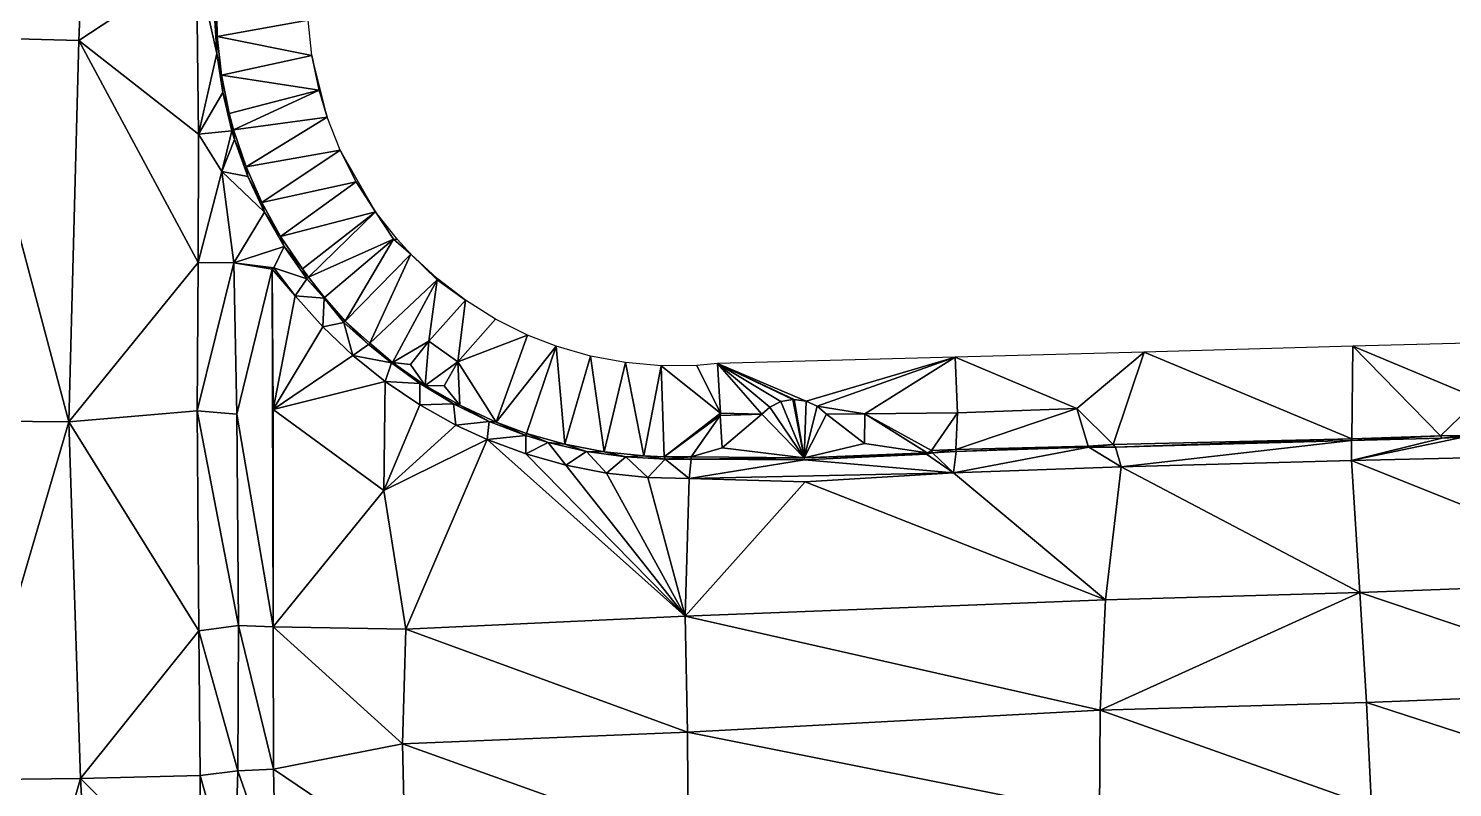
# Model space of a CAD drawing. Header units: feet. Extents: x 6354526 to 6354860, y 1931187 to 1931537.
# Drawn here: x 6354682.3 to 6354781, y 1931357.5 to 1931410.1 of the extents above; entities that cross this region are included whole.
import ezdxf

# ---------------------------------------------------------------- set-up
doc = ezdxf.new("R2010")
doc.units = ezdxf.units.FT
doc.header["$MEASUREMENT"] = 0
doc.layers.get('0').update_dxf_attribs({"linetype": 'CONTINUOUS'})

msp = doc.modelspace()

# ---------------------------------------------------------------- linework, layer by layer
at = {"linetype": 'Continuous', "lineweight": -3}
for points in [[(6354678.031, 1931409.506, 148.3), (6354686.869, 1931435.801, 148.29), (6354679.16, 1931436.279, 148.47)], [(6354678.031, 1931409.506, 148.3), (6354685.81, 1931409.297, 148.24), (6354686.869, 1931435.801, 148.29)], [(6354685.81, 1931409.297, 148.24), (6354693.97, 1931414.668, 147.896), (6354686.869, 1931435.801, 148.29)], [(6354693.97, 1931414.668, 147.896), (6354685.81, 1931409.297, 148.24), (6354694.095, 1931402.799, 147.87)], [(6354694.095, 1931402.799, 147.87), (6354695.369, 1931408.4, 147.748), (6354693.97, 1931414.668, 147.896)], [(6354695.369, 1931408.4, 147.748), (6354695.199, 1931411.124, 147.733), (6354693.97, 1931414.668, 147.896)], [(6354695.339, 1931412.271, 148.186), (6354695.199, 1931411.124, 147.733), (6354695.396, 1931409.572, 148.194)], [(6354695.396, 1931409.572, 148.194), (6354701.704, 1931410.714, 148.324), (6354695.339, 1931412.271, 148.186)], [(6354695.199, 1931411.124, 147.733), (6354695.369, 1931408.4, 147.748), (6354695.396, 1931409.572, 148.194)], [(6354701.96, 1931408.266, 148.333), (6354701.704, 1931410.714, 148.324), (6354695.396, 1931409.572, 148.194)], [(6354678.031, 1931409.506, 148.3), (6354677.563, 1931382.933, 148.26), (6354685.103, 1931382.872, 148.18)], [(6354685.81, 1931409.297, 148.24), (6354678.031, 1931409.506, 148.3), (6354685.103, 1931382.872, 148.18)], [(6354685.81, 1931409.297, 148.24), (6354685.103, 1931382.872, 148.18), (6354694.071, 1931393.915, 147.907)], [(6354694.095, 1931402.799, 147.87), (6354685.81, 1931409.297, 148.24), (6354694.071, 1931393.915, 147.907)], [(6354695.396, 1931409.572, 148.194), (6354695.369, 1931408.4, 147.748), (6354695.692, 1931406.888, 148.201)], [(6354695.692, 1931406.888, 148.201), (6354701.96, 1931408.266, 148.333), (6354695.396, 1931409.572, 148.194)], [(6354694.095, 1931402.799, 147.87), (6354695.777, 1931405.7, 147.762), (6354695.369, 1931408.4, 147.748)], [(6354695.369, 1931408.4, 147.748), (6354695.777, 1931405.7, 147.762), (6354695.692, 1931406.888, 148.201)], [(6354702.452, 1931405.854, 148.343), (6354701.96, 1931408.266, 148.333), (6354695.692, 1931406.888, 148.201)], [(6354703.008, 1931403.985, 148.35), (6354701.96, 1931408.266, 148.333), (6354702.452, 1931405.854, 148.343)], [(6354695.692, 1931406.888, 148.201), (6354695.777, 1931405.7, 147.762), (6354696.225, 1931404.242, 148.209)], [(6354702.452, 1931405.854, 148.343), (6354695.692, 1931406.888, 148.201), (6354696.225, 1931404.242, 148.209)], [(6354694.095, 1931402.799, 147.87), (6354696.42, 1931403.047, 147.776), (6354695.777, 1931405.7, 147.762)], [(6354696.42, 1931403.047, 147.776), (6354696.225, 1931404.242, 148.209), (6354695.777, 1931405.7, 147.762)], [(6354702.452, 1931405.854, 148.343), (6354696.225, 1931404.242, 148.209), (6354696.53, 1931403.106, 148.213)], [(6354703.008, 1931403.985, 148.35), (6354702.452, 1931405.854, 148.343), (6354696.53, 1931403.106, 148.213)], [(6354696.42, 1931403.047, 147.776), (6354696.53, 1931403.106, 148.213), (6354696.225, 1931404.242, 148.209)], [(6354697.396, 1931400.549, 148.233), (6354703.008, 1931403.985, 148.35), (6354696.53, 1931403.106, 148.213)], [(6354703.913, 1931401.695, 148.356), (6354703.008, 1931403.985, 148.35), (6354697.396, 1931400.549, 148.233)], [(6354696.42, 1931403.047, 147.776), (6354694.095, 1931402.799, 147.87), (6354695.714, 1931400.207, 147.763)], [(6354695.714, 1931400.207, 147.763), (6354696.603, 1931402.44, 147.777), (6354696.42, 1931403.047, 147.776)], [(6354696.42, 1931403.047, 147.776), (6354696.603, 1931402.44, 147.777), (6354696.53, 1931403.106, 148.213)], [(6354696.53, 1931403.106, 148.213), (6354696.603, 1931402.44, 147.777), (6354697.396, 1931400.549, 148.233)], [(6354694.095, 1931402.799, 147.87), (6354694.071, 1931393.915, 147.907), (6354695.714, 1931400.207, 147.763)], [(6354696.603, 1931402.44, 147.777), (6354695.714, 1931400.207, 147.763), (6354697.529, 1931399.872, 147.782)], [(6354697.529, 1931399.872, 147.782), (6354697.396, 1931400.549, 148.233), (6354696.603, 1931402.44, 147.777)], [(6354698.485, 1931398.078, 148.253), (6354703.913, 1931401.695, 148.356), (6354697.396, 1931400.549, 148.233)], [(6354705.036, 1931399.505, 148.362), (6354703.913, 1931401.695, 148.356), (6354698.485, 1931398.078, 148.253)], [(6354706.366, 1931397.434, 148.368), (6354703.913, 1931401.695, 148.356), (6354705.036, 1931399.505, 148.362)], [(6354694.071, 1931393.915, 147.907), (6354696.559, 1931393.892, 147.725), (6354695.714, 1931400.207, 147.763)], [(6354695.714, 1931400.207, 147.763), (6354696.559, 1931393.892, 147.725), (6354698.677, 1931397.395, 147.787)], [(6354695.714, 1931400.207, 147.763), (6354698.677, 1931397.395, 147.787), (6354697.529, 1931399.872, 147.782)], [(6354697.396, 1931400.549, 148.233), (6354697.529, 1931399.872, 147.782), (6354698.485, 1931398.078, 148.253)], [(6354698.677, 1931397.395, 147.787), (6354698.485, 1931398.078, 148.253), (6354697.529, 1931399.872, 147.782)], [(6354699.789, 1931395.715, 148.273), (6354705.036, 1931399.505, 148.362), (6354698.485, 1931398.078, 148.253)], [(6354706.366, 1931397.434, 148.368), (6354705.036, 1931399.505, 148.362), (6354699.789, 1931395.715, 148.273)], [(6354698.485, 1931398.078, 148.253), (6354698.677, 1931397.395, 147.787), (6354699.789, 1931395.715, 148.273)], [(6354696.559, 1931393.892, 147.725), (6354700.039, 1931395.029, 147.793), (6354698.677, 1931397.395, 147.787)], [(6354700.039, 1931395.029, 147.793), (6354699.789, 1931395.715, 148.273), (6354698.677, 1931397.395, 147.787)], [(6354701.298, 1931393.476, 148.293), (6354706.366, 1931397.434, 148.368), (6354699.789, 1931395.715, 148.273)], [(6354706.366, 1931397.434, 148.368), (6354701.298, 1931393.476, 148.293), (6354701.733, 1931392.903, 148.299)], [(6354707.605, 1931395.526, 148.45), (6354706.366, 1931397.434, 148.368), (6354701.733, 1931392.903, 148.299)], [(6354707.605, 1931395.526, 148.45), (6354707.893, 1931395.503, 148.374), (6354706.366, 1931397.434, 148.368)], [(6354696.559, 1931393.892, 147.725), (6354699.327, 1931393.545, 147.914), (6354700.039, 1931395.029, 147.793)], [(6354699.327, 1931393.545, 147.914), (6354701.602, 1931392.791, 147.798), (6354700.039, 1931395.029, 147.793)], [(6354699.789, 1931395.715, 148.273), (6354700.039, 1931395.029, 147.793), (6354701.298, 1931393.476, 148.293)], [(6354701.602, 1931392.791, 147.798), (6354701.298, 1931393.476, 148.293), (6354700.039, 1931395.029, 147.793)], [(6354707.605, 1931395.526, 148.45), (6354701.733, 1931392.903, 148.299), (6354702.84, 1931391.482, 147.893)], [(6354707.605, 1931395.526, 148.45), (6354702.84, 1931391.482, 147.893), (6354704.272, 1931389.843, 147.833)], [(6354707.605, 1931395.526, 148.45), (6354704.272, 1931389.843, 147.833), (6354708.821, 1931394.495, 148.377)], [(6354707.605, 1931395.526, 148.45), (6354708.821, 1931394.495, 148.377), (6354707.893, 1931395.503, 148.374)], [(6354708.821, 1931394.495, 148.377), (6354704.272, 1931389.843, 147.833), (6354705.966, 1931388.321, 147.902)], [(6354710.628, 1931392.721, 148.44), (6354708.821, 1931394.495, 148.377), (6354705.966, 1931388.321, 147.902)], [(6354710.628, 1931392.721, 148.44), (6354710.629, 1931392.804, 148.384), (6354708.821, 1931394.495, 148.377)], [(6354685.103, 1931382.872, 148.18), (6354694.014, 1931383.644, 147.784), (6354694.071, 1931393.915, 147.907)], [(6354694.071, 1931393.915, 147.907), (6354694.014, 1931383.644, 147.784), (6354696.559, 1931393.892, 147.725)], [(6354694.014, 1931383.644, 147.784), (6354696.756, 1931383.397, 147.695), (6354696.559, 1931393.892, 147.725)], [(6354699.212, 1931393.441, 147.893), (6354699.327, 1931393.545, 147.914), (6354696.559, 1931393.892, 147.725)], [(6354699.212, 1931393.441, 147.893), (6354696.559, 1931393.892, 147.725), (6354696.756, 1931383.397, 147.695)], [(6354699.212, 1931393.441, 147.893), (6354696.756, 1931383.397, 147.695), (6354699.281, 1931368.669, 147.809)], [(6354699.212, 1931393.441, 147.893), (6354700.809, 1931391.594, 147.92), (6354699.327, 1931393.545, 147.914)], [(6354699.263, 1931383.728, 147.818), (6354700.809, 1931391.594, 147.92), (6354699.212, 1931393.441, 147.893)], [(6354699.263, 1931383.728, 147.818), (6354699.212, 1931393.441, 147.893), (6354699.281, 1931368.669, 147.809)], [(6354699.327, 1931393.545, 147.914), (6354700.809, 1931391.594, 147.92), (6354701.602, 1931392.791, 147.798)], [(6354701.602, 1931392.791, 147.798), (6354701.733, 1931392.903, 148.299), (6354701.298, 1931393.476, 148.293)], [(6354700.809, 1931391.594, 147.92), (6354702.803, 1931391.434, 147.829), (6354701.602, 1931392.791, 147.798)], [(6354701.602, 1931392.791, 147.798), (6354702.84, 1931391.482, 147.893), (6354701.733, 1931392.903, 148.299)], [(6354701.602, 1931392.791, 147.798), (6354702.803, 1931391.434, 147.829), (6354702.84, 1931391.482, 147.893)], [(6354710.628, 1931392.721, 148.44), (6354705.966, 1931388.321, 147.902), (6354707.552, 1931386.979, 148.264)], [(6354707.552, 1931386.979, 148.264), (6354710.062, 1931388.455, 148.387), (6354710.628, 1931392.721, 148.44)], [(6354710.628, 1931392.721, 148.44), (6354710.062, 1931388.455, 148.387), (6354712.592, 1931391.297, 148.392)], [(6354710.628, 1931392.721, 148.44), (6354712.592, 1931391.297, 148.392), (6354710.629, 1931392.804, 148.384)], [(6354699.263, 1931383.728, 147.818), (6354702.719, 1931389.446, 147.927), (6354700.809, 1931391.594, 147.92)], [(6354700.809, 1931391.594, 147.92), (6354702.719, 1931389.446, 147.927), (6354702.803, 1931391.434, 147.829)], [(6354702.719, 1931389.446, 147.927), (6354704.169, 1931389.753, 147.819), (6354702.803, 1931391.434, 147.829)], [(6354702.803, 1931391.434, 147.829), (6354704.272, 1931389.843, 147.833), (6354702.84, 1931391.482, 147.893)], [(6354702.803, 1931391.434, 147.829), (6354704.169, 1931389.753, 147.819), (6354704.272, 1931389.843, 147.833)], [(6354712.592, 1931391.297, 148.392), (6354710.062, 1931388.455, 148.387), (6354712.066, 1931387.031, 148.347)], [(6354714.692, 1931389.986, 148.399), (6354712.592, 1931391.297, 148.392), (6354712.066, 1931387.031, 148.347)], [(6354699.263, 1931383.728, 147.818), (6354704.802, 1931387.465, 147.934), (6354702.719, 1931389.446, 147.927)], [(6354702.719, 1931389.446, 147.927), (6354704.802, 1931387.465, 147.934), (6354704.169, 1931389.753, 147.819)], [(6354704.169, 1931389.753, 147.819), (6354705.87, 1931388.222, 147.83), (6354704.272, 1931389.843, 147.833)], [(6354704.802, 1931387.465, 147.934), (6354705.87, 1931388.222, 147.83), (6354704.169, 1931389.753, 147.819)], [(6354705.87, 1931388.222, 147.83), (6354705.966, 1931388.321, 147.902), (6354704.272, 1931389.843, 147.833)], [(6354716.909, 1931388.885, 148.407), (6354714.692, 1931389.986, 148.399), (6354712.066, 1931387.031, 148.347)], [(6354704.802, 1931387.465, 147.934), (6354707.465, 1931386.959, 147.805), (6354705.87, 1931388.222, 147.83)], [(6354705.87, 1931388.222, 147.83), (6354707.465, 1931386.959, 147.805), (6354705.966, 1931388.321, 147.902)], [(6354707.465, 1931386.959, 147.805), (6354707.552, 1931386.979, 148.264), (6354705.966, 1931388.321, 147.902)], [(6354708.795, 1931386.839, 148.268), (6354710.062, 1931388.455, 148.387), (6354707.552, 1931386.979, 148.264)], [(6354708.795, 1931386.839, 148.268), (6354709.818, 1931385.4, 148.284), (6354710.062, 1931388.455, 148.387)], [(6354710.062, 1931388.455, 148.387), (6354709.818, 1931385.4, 148.284), (6354712.066, 1931387.031, 148.347)], [(6354716.909, 1931388.885, 148.407), (6354712.066, 1931387.031, 148.347), (6354714.719, 1931382.86, 148.324)], [(6354718.886, 1931388.116, 148.413), (6354716.909, 1931388.885, 148.407), (6354714.719, 1931382.86, 148.324)], [(6354774.087, 1931388.108, 148.7), (6354782.821, 1931384.469, 148.568), (6354790.984, 1931388.557, 148.855)], [(6354699.263, 1931383.728, 147.818), (6354707.043, 1931385.664, 147.942), (6354704.802, 1931387.465, 147.934)], [(6354704.802, 1931387.465, 147.934), (6354707.043, 1931385.664, 147.942), (6354707.465, 1931386.959, 147.805)], [(6354718.886, 1931388.116, 148.413), (6354714.719, 1931382.86, 148.324), (6354716.836, 1931382.073, 148.34)], [(6354719.494, 1931381.318, 148.368), (6354718.886, 1931388.116, 148.413), (6354716.836, 1931382.073, 148.34)], [(6354719.494, 1931381.318, 148.368), (6354721.265, 1931387.43, 148.494), (6354718.886, 1931388.116, 148.413)], [(6354722.206, 1931380.796, 148.395), (6354721.265, 1931387.43, 148.494), (6354719.494, 1931381.318, 148.368)], [(6354723.698, 1931386.977, 148.575), (6354721.265, 1931387.43, 148.494), (6354722.206, 1931380.796, 148.395)], [(6354746.54, 1931387.352, 148.553), (6354730.061, 1931386.909, 148.785), (6354736.209, 1931384.307, 148.746)], [(6354746.54, 1931387.352, 148.553), (6354736.209, 1931384.307, 148.746), (6354736.982, 1931383.962, 148.773)], [(6354746.54, 1931387.352, 148.553), (6354736.982, 1931383.962, 148.773), (6354740.28, 1931383.419, 148.72)], [(6354746.692, 1931383.502, 148.76), (6354746.54, 1931387.352, 148.553), (6354740.28, 1931383.419, 148.72)], [(6354754.967, 1931383.797, 148.65), (6354759.621, 1931387.71, 148.675), (6354746.54, 1931387.352, 148.553)], [(6354754.967, 1931383.797, 148.65), (6354746.54, 1931387.352, 148.553), (6354746.692, 1931383.502, 148.76)], [(6354754.967, 1931383.797, 148.65), (6354757.487, 1931381.294, 148.452), (6354759.621, 1931387.71, 148.675)], [(6354774.031, 1931381.701, 148.53), (6354759.621, 1931387.71, 148.675), (6354757.487, 1931381.294, 148.452)], [(6354774.031, 1931381.701, 148.53), (6354774.087, 1931388.108, 148.7), (6354759.621, 1931387.71, 148.675)], [(6354774.031, 1931381.701, 148.53), (6354780.164, 1931381.907, 148.527), (6354774.087, 1931388.108, 148.7)], [(6354774.087, 1931388.108, 148.7), (6354780.164, 1931381.907, 148.527), (6354782.821, 1931384.469, 148.568)], [(6354707.465, 1931386.959, 147.805), (6354707.043, 1931385.664, 147.942), (6354709.441, 1931385.526, 147.825)], [(6354709.441, 1931385.526, 147.825), (6354707.552, 1931386.979, 148.264), (6354707.465, 1931386.959, 147.805)], [(6354707.552, 1931386.979, 148.264), (6354709.441, 1931385.526, 147.825), (6354709.818, 1931385.4, 148.284)], [(6354709.818, 1931385.4, 148.284), (6354708.795, 1931386.839, 148.268), (6354707.552, 1931386.979, 148.264)], [(6354712.066, 1931387.031, 148.347), (6354709.818, 1931385.4, 148.284), (6354711.116, 1931385.361, 148.252)], [(6354712.066, 1931387.031, 148.347), (6354711.116, 1931385.361, 148.252), (6354712.214, 1931384.024, 148.304)], [(6354714.719, 1931382.86, 148.324), (6354712.066, 1931387.031, 148.347), (6354712.214, 1931384.024, 148.304)], [(6354724.954, 1931380.512, 148.423), (6354723.698, 1931386.977, 148.575), (6354722.206, 1931380.796, 148.395)], [(6354726.164, 1931386.762, 148.657), (6354723.698, 1931386.977, 148.575), (6354724.954, 1931380.512, 148.423)], [(6354726.164, 1931386.762, 148.657), (6354724.954, 1931380.512, 148.423), (6354726.36, 1931380.459, 148.437)], [(6354728.639, 1931386.786, 148.738), (6354726.164, 1931386.762, 148.657), (6354730.262, 1931383.464, 148.965)], [(6354726.164, 1931386.762, 148.657), (6354726.36, 1931380.459, 148.437), (6354730.262, 1931383.464, 148.965)], [(6354730.061, 1931386.909, 148.785), (6354728.639, 1931386.786, 148.738), (6354730.262, 1931383.464, 148.965)], [(6354730.061, 1931386.909, 148.785), (6354735.371, 1931384.422, 148.719), (6354736.209, 1931384.307, 148.746)], [(6354730.061, 1931386.909, 148.785), (6354735.287, 1931384.42, 148.717), (6354735.371, 1931384.422, 148.719)], [(6354730.061, 1931386.909, 148.785), (6354734.454, 1931384.273, 148.781), (6354735.287, 1931384.42, 148.717)], [(6354730.061, 1931386.909, 148.785), (6354733.694, 1931383.9, 148.845), (6354734.454, 1931384.273, 148.781)], [(6354730.061, 1931386.909, 148.785), (6354733.13, 1931383.399, 148.902), (6354733.694, 1931383.9, 148.845)], [(6354730.061, 1931386.909, 148.785), (6354730.262, 1931383.464, 148.965), (6354733.13, 1931383.399, 148.902)], [(6354706.94, 1931378.119, 148.221), (6354707.043, 1931385.664, 147.942), (6354699.263, 1931383.728, 147.818)], [(6354706.94, 1931378.119, 148.221), (6354709.426, 1931384.057, 147.949), (6354707.043, 1931385.664, 147.942)], [(6354707.043, 1931385.664, 147.942), (6354709.426, 1931384.057, 147.949), (6354709.441, 1931385.526, 147.825)], [(6354709.441, 1931385.526, 147.825), (6354709.426, 1931384.057, 147.949), (6354711.778, 1931384.111, 147.847)], [(6354711.778, 1931384.111, 147.847), (6354709.818, 1931385.4, 148.284), (6354709.441, 1931385.526, 147.825)], [(6354712.214, 1931384.024, 148.304), (6354711.116, 1931385.361, 148.252), (6354709.818, 1931385.4, 148.284)], [(6354709.818, 1931385.4, 148.284), (6354711.778, 1931384.111, 147.847), (6354712.214, 1931384.024, 148.304)], [(6354733.694, 1931383.9, 148.845), (6354736.062, 1931380.374, 148.463), (6354734.454, 1931384.273, 148.781)], [(6354734.454, 1931384.273, 148.781), (6354736.062, 1931380.374, 148.463), (6354735.287, 1931384.42, 148.717)], [(6354735.287, 1931384.42, 148.717), (6354736.062, 1931380.374, 148.463), (6354735.371, 1931384.422, 148.719)], [(6354735.371, 1931384.422, 148.719), (6354736.062, 1931380.374, 148.463), (6354736.209, 1931384.307, 148.746)], [(6354736.209, 1931384.307, 148.746), (6354736.062, 1931380.374, 148.463), (6354736.982, 1931383.962, 148.773)], [(6354781.783, 1931381.929, 148.248), (6354782.821, 1931384.469, 148.568), (6354780.164, 1931381.907, 148.527)], [(6354685.103, 1931382.872, 148.18), (6354694.131, 1931368.4, 147.739), (6354694.014, 1931383.644, 147.784)], [(6354694.014, 1931383.644, 147.784), (6354696.882, 1931368.754, 147.642), (6354696.756, 1931383.397, 147.695)], [(6354694.014, 1931383.644, 147.784), (6354694.131, 1931368.4, 147.739), (6354696.882, 1931368.754, 147.642)], [(6354699.281, 1931368.669, 147.809), (6354696.756, 1931383.397, 147.695), (6354696.882, 1931368.754, 147.642)], [(6354706.94, 1931378.119, 148.221), (6354699.263, 1931383.728, 147.818), (6354699.281, 1931368.669, 147.809)], [(6354706.94, 1931378.119, 148.221), (6354711.935, 1931382.654, 147.956), (6354709.426, 1931384.057, 147.949)], [(6354709.426, 1931384.057, 147.949), (6354711.935, 1931382.654, 147.956), (6354711.778, 1931384.111, 147.847)], [(6354714.231, 1931382.907, 147.87), (6354712.214, 1931384.024, 148.304), (6354711.778, 1931384.111, 147.847)], [(6354711.778, 1931384.111, 147.847), (6354711.935, 1931382.654, 147.956), (6354714.231, 1931382.907, 147.87)], [(6354712.214, 1931384.024, 148.304), (6354714.231, 1931382.907, 147.87), (6354714.719, 1931382.86, 148.324)], [(6354730.252, 1931383.307, 148.651), (6354730.262, 1931383.464, 148.965), (6354726.36, 1931380.459, 148.437)], [(6354730.252, 1931383.307, 148.651), (6354726.36, 1931380.459, 148.437), (6354728.233, 1931380.449, 148.389)], [(6354730.398, 1931381.072, 148.637), (6354730.252, 1931383.307, 148.651), (6354728.233, 1931380.449, 148.389)], [(6354730.252, 1931383.307, 148.651), (6354733.13, 1931383.399, 148.902), (6354730.262, 1931383.464, 148.965)], [(6354730.398, 1931381.072, 148.637), (6354733.13, 1931383.399, 148.902), (6354730.252, 1931383.307, 148.651)], [(6354730.398, 1931381.072, 148.637), (6354736.062, 1931380.374, 148.463), (6354733.13, 1931383.399, 148.902)], [(6354733.13, 1931383.399, 148.902), (6354736.062, 1931380.374, 148.463), (6354733.694, 1931383.9, 148.845)], [(6354736.982, 1931383.962, 148.773), (6354736.062, 1931380.374, 148.463), (6354737.628, 1931383.415, 148.799)], [(6354737.628, 1931383.415, 148.799), (6354736.062, 1931380.374, 148.463), (6354740.25, 1931381.37, 148.452)], [(6354736.982, 1931383.962, 148.773), (6354737.628, 1931383.415, 148.799), (6354740.28, 1931383.419, 148.72)], [(6354737.628, 1931383.415, 148.799), (6354740.25, 1931381.37, 148.452), (6354740.28, 1931383.419, 148.72)], [(6354740.28, 1931383.419, 148.72), (6354740.25, 1931381.37, 148.452), (6354744.603, 1931380.735, 148.41)], [(6354746.692, 1931383.502, 148.76), (6354740.28, 1931383.419, 148.72), (6354744.888, 1931380.891, 148.522)], [(6354740.28, 1931383.419, 148.72), (6354744.603, 1931380.735, 148.41), (6354744.888, 1931380.891, 148.522)], [(6354746.692, 1931383.502, 148.76), (6354744.888, 1931380.891, 148.522), (6354746.573, 1931380.949, 148.279)], [(6354754.967, 1931383.797, 148.65), (6354746.573, 1931380.949, 148.279), (6354755.76, 1931381.191, 148.187)], [(6354754.967, 1931383.797, 148.65), (6354746.692, 1931383.502, 148.76), (6354746.573, 1931380.949, 148.279)], [(6354754.967, 1931383.797, 148.65), (6354755.76, 1931381.191, 148.187), (6354757.487, 1931381.294, 148.452)], [(6354677.843, 1931358.077, 148.16), (6354685.103, 1931382.872, 148.18), (6354677.563, 1931382.933, 148.26)], [(6354685.923, 1931358.154, 148.2), (6354685.103, 1931382.872, 148.18), (6354677.843, 1931358.077, 148.16)], [(6354685.923, 1931358.154, 148.2), (6354694.131, 1931368.4, 147.739), (6354685.103, 1931382.872, 148.18)], [(6354706.94, 1931378.119, 148.221), (6354714.095, 1931381.654, 147.98), (6354711.935, 1931382.654, 147.956)], [(6354711.935, 1931382.654, 147.956), (6354714.095, 1931381.654, 147.98), (6354714.231, 1931382.907, 147.87)], [(6354714.231, 1931382.907, 147.87), (6354714.095, 1931381.654, 147.98), (6354716.78, 1931381.922, 147.892)], [(6354716.78, 1931381.922, 147.892), (6354714.719, 1931382.86, 148.324), (6354714.231, 1931382.907, 147.87)], [(6354716.78, 1931381.922, 147.892), (6354716.836, 1931382.073, 148.34), (6354714.719, 1931382.86, 148.324)], [(6354706.94, 1931378.119, 148.221), (6354708.457, 1931368.513, 148.26), (6354714.095, 1931381.654, 147.98)], [(6354727.818, 1931369.407, 148.41), (6354714.095, 1931381.654, 147.98), (6354708.457, 1931368.513, 148.26)], [(6354714.095, 1931381.654, 147.98), (6354716.788, 1931380.648, 148.01), (6354716.78, 1931381.922, 147.892)], [(6354727.818, 1931369.407, 148.41), (6354716.788, 1931380.648, 148.01), (6354714.095, 1931381.654, 147.98)], [(6354716.78, 1931381.922, 147.892), (6354718.335, 1931381.444, 147.91), (6354716.836, 1931382.073, 148.34)], [(6354716.788, 1931380.648, 148.01), (6354718.335, 1931381.444, 147.91), (6354716.78, 1931381.922, 147.892)], [(6354716.788, 1931380.648, 148.01), (6354719.556, 1931379.871, 148.04), (6354718.335, 1931381.444, 147.91)], [(6354716.836, 1931382.073, 148.34), (6354718.335, 1931381.444, 147.91), (6354719.494, 1931381.318, 148.368)], [(6354720.996, 1931380.824, 147.941), (6354719.494, 1931381.318, 148.368), (6354718.335, 1931381.444, 147.91)], [(6354718.335, 1931381.444, 147.91), (6354719.556, 1931379.871, 148.04), (6354720.996, 1931380.824, 147.941)], [(6354719.494, 1931381.318, 148.368), (6354720.996, 1931380.824, 147.941), (6354722.206, 1931380.796, 148.395)], [(6354744.603, 1931380.735, 148.41), (6354740.25, 1931381.37, 148.452), (6354736.062, 1931380.374, 148.463)], [(6354755.797, 1931381.112, 148.001), (6354757.487, 1931381.294, 148.452), (6354755.76, 1931381.191, 148.187)], [(6354755.797, 1931381.112, 148.001), (6354757.656, 1931381.13, 148.008), (6354757.487, 1931381.294, 148.452)], [(6354757.656, 1931381.13, 148.008), (6354774.031, 1931381.701, 148.53), (6354757.487, 1931381.294, 148.452)], [(6354757.656, 1931381.13, 148.008), (6354773.998, 1931381.573, 148.081), (6354774.031, 1931381.701, 148.53)], [(6354757.656, 1931381.13, 148.008), (6354758.034, 1931379.749, 148.185), (6354773.998, 1931381.573, 148.081)], [(6354774.011, 1931380.191, 148.33), (6354773.998, 1931381.573, 148.081), (6354758.034, 1931379.749, 148.185)], [(6354780.164, 1931381.907, 148.527), (6354773.998, 1931381.573, 148.081), (6354780.254, 1931381.751, 148.081)], [(6354780.164, 1931381.907, 148.527), (6354774.031, 1931381.701, 148.53), (6354773.998, 1931381.573, 148.081)], [(6354773.998, 1931381.573, 148.081), (6354774.011, 1931380.191, 148.33), (6354780.254, 1931381.751, 148.081)], [(6354781.747, 1931381.805, 148.049), (6354780.254, 1931381.751, 148.081), (6354774.011, 1931380.191, 148.33)], [(6354795.061, 1931380.691, 148.279), (6354781.747, 1931381.805, 148.049), (6354774.011, 1931380.191, 148.33)], [(6354780.254, 1931381.751, 148.081), (6354781.783, 1931381.929, 148.248), (6354780.164, 1931381.907, 148.527)], [(6354781.747, 1931381.805, 148.049), (6354781.783, 1931381.929, 148.248), (6354780.254, 1931381.751, 148.081)], [(6354727.818, 1931369.407, 148.41), (6354719.556, 1931379.871, 148.04), (6354716.788, 1931380.648, 148.01)], [(6354719.556, 1931379.871, 148.04), (6354722.378, 1931379.327, 148.07), (6354720.996, 1931380.824, 147.941)], [(6354723.702, 1931380.441, 147.971), (6354722.206, 1931380.796, 148.395), (6354720.996, 1931380.824, 147.941)], [(6354720.996, 1931380.824, 147.941), (6354722.378, 1931379.327, 148.07), (6354723.702, 1931380.441, 147.971)], [(6354722.206, 1931380.796, 148.395), (6354723.702, 1931380.441, 147.971), (6354724.954, 1931380.512, 148.423)], [(6354722.378, 1931379.327, 148.07), (6354725.237, 1931379.02, 148.099), (6354723.702, 1931380.441, 147.971)], [(6354726.431, 1931380.296, 148.002), (6354724.954, 1931380.512, 148.423), (6354723.702, 1931380.441, 147.971)], [(6354723.702, 1931380.441, 147.971), (6354725.237, 1931379.02, 148.099), (6354726.431, 1931380.296, 148.002)], [(6354726.431, 1931380.296, 148.002), (6354726.36, 1931380.459, 148.437), (6354724.954, 1931380.512, 148.423)], [(6354725.237, 1931379.02, 148.099), (6354728.11, 1931378.952, 148.129), (6354726.431, 1931380.296, 148.002)], [(6354726.431, 1931380.296, 148.002), (6354728.233, 1931380.449, 148.389), (6354726.36, 1931380.459, 148.437)], [(6354726.431, 1931380.296, 148.002), (6354728.231, 1931380.292, 148.002), (6354728.233, 1931380.449, 148.389)], [(6354728.11, 1931378.952, 148.129), (6354728.231, 1931380.292, 148.002), (6354726.431, 1931380.296, 148.002)], [(6354728.231, 1931380.292, 148.002), (6354728.11, 1931378.952, 148.129), (6354736.095, 1931380.245, 148.127)], [(6354746.421, 1931379.351, 148.216), (6354736.095, 1931380.245, 148.127), (6354728.11, 1931378.952, 148.129)], [(6354736.062, 1931380.374, 148.463), (6354728.233, 1931380.449, 148.389), (6354728.231, 1931380.292, 148.002)], [(6354736.062, 1931380.374, 148.463), (6354728.231, 1931380.292, 148.002), (6354736.095, 1931380.245, 148.127)], [(6354736.062, 1931380.374, 148.463), (6354730.398, 1931381.072, 148.637), (6354728.233, 1931380.449, 148.389)], [(6354736.062, 1931380.374, 148.463), (6354744.551, 1931380.623, 148.08), (6354744.603, 1931380.735, 148.41)], [(6354736.095, 1931380.245, 148.127), (6354744.551, 1931380.623, 148.08), (6354736.062, 1931380.374, 148.463)], [(6354736.095, 1931380.245, 148.127), (6354746.421, 1931379.351, 148.216), (6354744.551, 1931380.623, 148.08)], [(6354744.551, 1931380.623, 148.08), (6354744.955, 1931380.72, 148.075), (6354744.603, 1931380.735, 148.41)], [(6354746.421, 1931379.351, 148.216), (6354744.955, 1931380.72, 148.075), (6354744.551, 1931380.623, 148.08)], [(6354744.955, 1931380.72, 148.075), (6354744.888, 1931380.891, 148.522), (6354744.603, 1931380.735, 148.41)], [(6354744.955, 1931380.72, 148.075), (6354746.573, 1931380.949, 148.279), (6354744.888, 1931380.891, 148.522)], [(6354744.955, 1931380.72, 148.075), (6354746.597, 1931380.817, 148.107), (6354746.573, 1931380.949, 148.279)], [(6354746.421, 1931379.351, 148.216), (6354746.597, 1931380.817, 148.107), (6354744.955, 1931380.72, 148.075)], [(6354746.421, 1931379.351, 148.216), (6354758.034, 1931379.749, 148.185), (6354755.797, 1931381.112, 148.001)], [(6354746.597, 1931380.817, 148.107), (6354746.421, 1931379.351, 148.216), (6354755.797, 1931381.112, 148.001)], [(6354746.597, 1931380.817, 148.107), (6354755.76, 1931381.191, 148.187), (6354746.573, 1931380.949, 148.279)], [(6354755.797, 1931381.112, 148.001), (6354755.76, 1931381.191, 148.187), (6354746.597, 1931380.817, 148.107)], [(6354758.034, 1931379.749, 148.185), (6354757.656, 1931381.13, 148.008), (6354755.797, 1931381.112, 148.001)], [(6354774.011, 1931380.191, 148.33), (6354794.96, 1931371.82, 148.71), (6354795.061, 1931380.691, 148.279)], [(6354727.818, 1931369.407, 148.41), (6354722.378, 1931379.327, 148.07), (6354719.556, 1931379.871, 148.04)], [(6354727.818, 1931369.407, 148.41), (6354725.237, 1931379.02, 148.099), (6354722.378, 1931379.327, 148.07)], [(6354736.133, 1931378.708, 148.264), (6354746.421, 1931379.351, 148.216), (6354728.11, 1931378.952, 148.129)], [(6354736.133, 1931378.708, 148.264), (6354756.943, 1931370.539, 148.55), (6354746.421, 1931379.351, 148.216)], [(6354756.943, 1931370.539, 148.55), (6354758.034, 1931379.749, 148.185), (6354746.421, 1931379.351, 148.216)], [(6354756.943, 1931370.539, 148.55), (6354774.576, 1931371.052, 148.65), (6354758.034, 1931379.749, 148.185)], [(6354774.576, 1931371.052, 148.65), (6354774.011, 1931380.191, 148.33), (6354758.034, 1931379.749, 148.185)], [(6354774.011, 1931380.191, 148.33), (6354774.576, 1931371.052, 148.65), (6354794.96, 1931371.82, 148.71)], [(6354727.818, 1931369.407, 148.41), (6354728.11, 1931378.952, 148.129), (6354725.237, 1931379.02, 148.099)], [(6354736.133, 1931378.708, 148.264), (6354728.11, 1931378.952, 148.129), (6354727.818, 1931369.407, 148.41)], [(6354756.943, 1931370.539, 148.55), (6354736.133, 1931378.708, 148.264), (6354727.818, 1931369.407, 148.41)], [(6354706.94, 1931378.119, 148.221), (6354699.281, 1931368.669, 147.809), (6354708.457, 1931368.513, 148.26)], [(6354794.86, 1931364.207, 148.75), (6354794.96, 1931371.82, 148.71), (6354774.576, 1931371.052, 148.65)], [(6354756.943, 1931370.539, 148.55), (6354727.818, 1931369.407, 148.41), (6354756.592, 1931362.891, 148.58)], [(6354774.576, 1931371.052, 148.65), (6354756.943, 1931370.539, 148.55), (6354756.592, 1931362.891, 148.58)], [(6354774.576, 1931371.052, 148.65), (6354756.592, 1931362.891, 148.58), (6354775.043, 1931363.422, 148.65)], [(6354775.043, 1931363.422, 148.65), (6354794.86, 1931364.207, 148.75), (6354774.576, 1931371.052, 148.65)], [(6354708.457, 1931368.513, 148.26), (6354727.978, 1931361.37, 148.41), (6354727.818, 1931369.407, 148.41)], [(6354756.592, 1931362.891, 148.58), (6354727.818, 1931369.407, 148.41), (6354727.978, 1931361.37, 148.41)], [(6354685.923, 1931358.154, 148.2), (6354694.217, 1931358.366, 147.705), (6354694.131, 1931368.4, 147.739)], [(6354694.131, 1931368.4, 147.739), (6354696.826, 1931358.687, 147.621), (6354696.882, 1931368.754, 147.642)], [(6354694.131, 1931368.4, 147.739), (6354694.217, 1931358.366, 147.705), (6354696.826, 1931358.687, 147.621)], [(6354699.303, 1931358.816, 147.784), (6354696.882, 1931368.754, 147.642), (6354696.826, 1931358.687, 147.621)], [(6354699.303, 1931358.816, 147.784), (6354699.281, 1931368.669, 147.809), (6354696.882, 1931368.754, 147.642)], [(6354708.457, 1931368.513, 148.26), (6354699.281, 1931368.669, 147.809), (6354708.246, 1931360.556, 148.27)], [(6354708.246, 1931360.556, 148.27), (6354699.281, 1931368.669, 147.809), (6354699.303, 1931358.816, 147.784)], [(6354708.457, 1931368.513, 148.26), (6354708.246, 1931360.556, 148.27), (6354727.978, 1931361.37, 148.41)], [(6354794.805, 1931357, 148.54), (6354794.86, 1931364.207, 148.75), (6354775.043, 1931363.422, 148.65)], [(6354756.539, 1931355.671, 148.42), (6354756.592, 1931362.891, 148.58), (6354727.978, 1931361.37, 148.41)], [(6354756.539, 1931355.671, 148.42), (6354775.39, 1931356.228, 148.45), (6354756.592, 1931362.891, 148.58)], [(6354756.592, 1931362.891, 148.58), (6354775.39, 1931356.228, 148.45), (6354775.043, 1931363.422, 148.65)], [(6354775.39, 1931356.228, 148.45), (6354794.805, 1931357, 148.54), (6354775.043, 1931363.422, 148.65)], [(6354708.431, 1931352.644, 148.17), (6354708.246, 1931360.556, 148.27), (6354699.303, 1931358.816, 147.784)], [(6354728.022, 1931353.486, 148.14), (6354727.978, 1931361.37, 148.41), (6354708.246, 1931360.556, 148.27)], [(6354708.431, 1931352.644, 148.17), (6354728.022, 1931353.486, 148.14), (6354708.246, 1931360.556, 148.27)], [(6354756.539, 1931355.671, 148.42), (6354727.978, 1931361.37, 148.41), (6354728.022, 1931353.486, 148.14)], [(6354694.217, 1931358.366, 147.705), (6354696.566, 1931350.04, 147.585), (6354696.826, 1931358.687, 147.621)], [(6354699.454, 1931351.166, 147.763), (6354696.826, 1931358.687, 147.621), (6354696.566, 1931350.04, 147.585)], [(6354699.454, 1931351.166, 147.763), (6354699.303, 1931358.816, 147.784), (6354696.826, 1931358.687, 147.621)], [(6354708.431, 1931352.644, 148.17), (6354699.303, 1931358.816, 147.784), (6354699.454, 1931351.166, 147.763)], [(6354679.228, 1931334.796, 148.03), (6354685.923, 1931358.154, 148.2), (6354677.843, 1931358.077, 148.16)], [(6354687.243, 1931334.787, 148.05), (6354685.923, 1931358.154, 148.2), (6354679.228, 1931334.796, 148.03)], [(6354685.923, 1931358.154, 148.2), (6354694.149, 1931349.95, 147.715), (6354694.217, 1931358.366, 147.705)], [(6354687.243, 1931334.787, 148.05), (6354694.149, 1931349.95, 147.715), (6354685.923, 1931358.154, 148.2)], [(6354694.217, 1931358.366, 147.705), (6354694.149, 1931349.95, 147.715), (6354696.566, 1931350.04, 147.585)]]:
    msp.add_3dface(points, dxfattribs=at)

doc.saveas('drawing.dxf')
